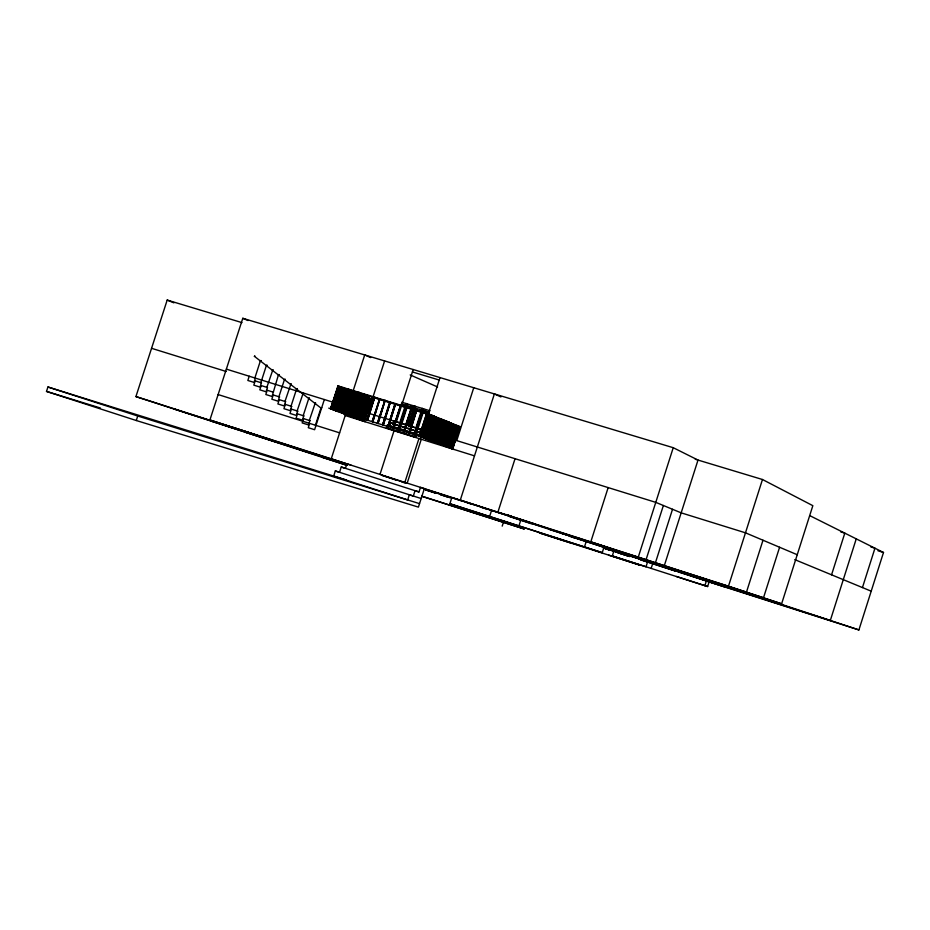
<?xml version="1.0" encoding="UTF-8"?>
<svg xmlns="http://www.w3.org/2000/svg" width="930" height="930" viewBox="0 0 930 930"><rect width="100%" height="100%" fill="white"/><g stroke="black" fill="none" stroke-linecap="round" stroke-linejoin="round"><path stroke-width="1.4" d="M254.425 356.434L254.855 355.83M261.156 360.724L260.33 361.014L260.83 360.468M267.166 365.374L266.329 365.664L266.829 365.13M267.514 387.554L266.852 387.345L272.85 369.791M279.198 374.72L278.396 375.034L278.872 374.465M284.487 379.754L284.917 379.149M297.379 388.81L296.565 389.124L297.042 388.554M309.225 398.005L308.748 398.575L309.562 398.261M260.33 361.014L254.867 377.975L255.518 378.196M266.329 365.664L260.853 382.649L261.516 382.869M272.362 370.349L273.176 370.047M284.406 379.696L285.243 379.405M316.107 425.44L315.421 425.219L320.966 408.014L321.803 407.759M831.56 574.81L844.812 533.134L840.673 531.867M856.251 538.854L830.316 620.484L691.339 575.972M862.447 587.574L874.956 548.2L870.817 546.933M705.556 580.808L858.902 629.924L883.5 552.478L810.204 515.848M584.47 546.945L586.226 541.458M608.162 487.587L590.794 541.865L669.007 567.66M462.791 501.258L451.806 497.666L449.853 503.746L602.245 552.653L603.965 547.293L569.462 536.25M630.331 556.21L611.975 550.188L647.652 561.639L646.013 566.777L612.289 555.942L613.928 550.827M858.902 629.924L638.294 557.07L673.239 447.702L242.788 318.293L209.901 420L347.576 464.965L244.776 432.066M646.083 559.639L663.381 505.502M651.151 568.416L652.779 563.313M655.441 562.731L672.518 509.268M664.311 565.661L698.012 460.071L673.239 447.702M704.882 585.656L706.393 580.925M612.289 555.942L707.637 586.539L709.137 581.82L677.889 571.811M762.472 479.508L812.843 505.676L781.619 603.803L728.469 586.191L762.472 479.508L695.245 459.234M762.995 540.237L746.465 592.154L683.852 572.113M779.596 547.259L763.495 597.792L702.371 578.227M389.937 426.045L390.623 422.871L419.988 432.183L419 435.252L416.315 434.415M392.879 423.731L393.797 420.883L423.103 430.172M400.179 405.794L400.667 405.213L393.099 428.23L400.539 405.55M413.187 369.524L396.343 421.871L393.797 420.883M379.986 474.416L394.029 430.753M399.4 423.917L405.98 403.492L406.608 403.748M398.493 429.904L405.666 406.724L398.366 429.869L405.713 407.526M415.524 406.48L414.908 406.236L414.385 407.851L406.945 405.573L398.993 430.067L406.422 406.991M401.958 423.301L407.573 405.817L406.945 405.573M410.723 409.037L411.211 408.456L403.632 431.52L410.99 409.142M407.91 425.022L414.059 405.933L414.675 406.189L409.409 422.534M408.968 426.858L415.024 408.003L422.487 410.293L422.999 408.677L423.615 408.933M410.025 425.754L415.652 408.258L415.024 408.003M409.049 433.194L416.233 409.967L408.909 433.159L416.28 410.769M415.559 428.858L422.15 408.375L422.766 408.63M421.302 412.292L421.79 411.711M421.418 412.35L414.199 434.81L421.569 412.397M414.338 434.833L421.895 411.351M417.059 429.335L423.127 410.456L429.358 412.362M417.675 429.579L423.743 410.7L428.73 412.234M419 435.252L416.5 434.287L417.489 431.218M415.873 437.274L416.861 434.194L414.35 433.241L387.438 424.859L386.45 427.928L415.873 437.274L386.45 427.928M420.616 429.207L419.628 432.276L422.115 433.229L419.442 432.404M426.719 413.978L419.232 436.356L426.649 413.176L459.839 426.626L452.643 449.016L459.374 426.847L426.951 413.652L337.904 386.299M404.771 482.612L418.849 438.867M419.639 436.484L426.975 413.676M427.3 413.373L420.139 436.658L427.591 413.49L337.916 385.904L330.557 408.735L338.171 386.392L347.285 390.019M420.651 437.798L440.006 377.58M423.487 429.811L429.648 410.676M429.021 414.141L421.592 437.251L428.893 414.083L429.66 414.338M421.86 437.321L429.183 414.559M407.189 483.123L421.29 439.251M429.183 414.92L422.232 437.449L429.532 414.28M423.569 438.007L424.464 438.297L431.88 415.233L431.113 414.989L423.569 438.007L430.764 415.629L431.404 415.815M424.103 438.181L431.404 415.466M431.752 415.187L430.892 415.675M433.101 416.57L434.089 416.14L426.696 439.146L425.8 438.855L432.973 416.524L433.74 416.768M426.056 438.948L433.461 415.943M426.324 439.03L433.613 416.373M426.696 439.146L433.961 416.082M435.659 416.838L428.277 439.797L435.182 417.419L435.938 417.663M435.298 417.465L436.298 417.035L428.916 439.995L428.021 439.692M428.544 439.867L435.81 417.268M435.821 417.617L428.916 439.995M437.844 417.733L430.485 440.634L437.716 417.675L438.483 417.93M430.753 440.704L438.007 418.151M438.007 418.5L431.125 440.832L438.356 417.872M432.427 441.378L439.902 418.57L440.669 418.814L433.322 441.669L432.427 441.378L440.029 418.616M432.95 441.541L440.181 419.046M440.529 418.756L439.553 419.198M434.868 442.308L441.727 420.081L442.703 419.639L442.064 419.453L434.868 442.308L435.507 442.494L442.831 419.697M421.174 498.526L409.351 494.772L407.689 499.956L333.684 476.067L335.323 470.952L339.543 472.3L341.252 467L418.977 491.947L420.465 487.343L424.359 488.622L418.407 507.117L136.28 420.523L46.5 391.414L47.942 386.996L346.262 479.985M435.507 442.494L442.355 419.93M436.798 443.029L437.681 443.331L444.993 420.581L444.226 420.325L436.798 443.029L443.889 420.965L444.866 420.523M444.517 420.802L437.681 443.331M438.96 443.854L446.388 421.209L447.144 421.453L439.844 444.156L438.96 443.854L446.516 421.255M439.483 444.029L446.667 421.685M447.016 421.395L446.04 421.836M441.122 444.68L448.527 422.081L449.283 422.325L442.006 444.97L441.122 444.68L448.655 422.127M441.645 444.854L448.806 422.557M449.155 422.267L448.19 422.708M443.273 445.493L450.655 422.952L451.283 423.138L444.156 445.784L443.273 445.493L450.783 422.999L451.41 423.197M443.796 445.668L450.945 423.417M450.945 423.766L444.156 445.784M445.412 446.307L452.445 424.44L453.41 423.999L446.295 446.598L453.538 424.057L452.91 423.859L445.412 446.307L446.295 446.598M445.935 446.481L453.061 424.289M455.026 424.719L447.795 447.214L454.561 425.301L455.305 425.533M454.677 425.347L455.642 424.917L448.423 447.411L447.551 447.121M448.062 447.295L455.177 425.138M455.514 424.859L448.423 447.411M457.13 425.58L449.667 447.923L457.002 425.533L457.746 425.777L450.294 448.121M450.178 448.097L457.281 425.998M457.618 425.719L456.665 426.149M426.428 413.862L458.757 426.998L452.026 448.83L459.222 426.428L459.839 426.626M452.399 448.923L459.385 427.196L427.068 414.059L337.695 386.589L373.593 400.83L373.802 400.167L349.726 390.565L342.449 413.153L350.017 390.681M456.758 440.611L473.754 387.729M489.61 516.51L491.575 510.384M515.046 458.699L497.899 512.151L504.688 514.371M502.212 526.124L503.793 521.195M518.917 525.915L520.823 519.986M249.217 376.22L247.845 380.475L254.03 382.393L255.401 378.138M278.407 374.941L272.048 396.471L265.829 394.518L267.201 390.263L273.432 392.204M279.581 396.959L278.907 396.738L284.441 379.626M296.577 389.031L291.032 406.189L291.695 406.41M303.192 415.687L308.76 398.482M309.678 423.406L308.283 427.707L314.607 429.707L324.338 399.528M330.836 408.84L338.195 386.02M338.532 386.101L331.464 409.037L338.601 386.892M332.824 409.584L340.171 386.81L341.077 387.113L333.731 409.886L332.824 409.584L340.461 386.926M340.787 386.996L333.731 409.886M342.705 387.822L335.381 410.537L342.426 387.705M335.463 410.56L343.065 387.496L335.997 410.735L335.091 410.432M343.042 387.903L335.997 410.735M344.914 389.077L337.637 411.386L344.658 388.601M345.274 388.787L338.253 411.572L345.565 388.903M347.181 389.6L339.601 412.118L346.89 389.484L347.506 389.682L340.496 412.42L347.797 389.798L337.916 385.904M348.146 389.833L341.008 412.002L348.239 389.077L341.124 412.037M342.112 413.06L348.68 391.704M342.554 411.688L349.169 391.158L349.796 391.356M342.205 413.083L349.366 390.856L362.63 396.134M344.065 413.792L351.319 391.263L352.226 391.565L344.949 414.083L344.065 413.792L351.61 391.367M344.333 413.897L351.377 392.042L352.005 392.228M351.935 391.449L344.949 414.083M353.319 391.425L346.169 413.618L353.412 390.67L346.297 413.641M346.553 414.722L353.888 390.821L346.518 413.711M346.646 414.745L353.353 393.913M353.807 392.251L354.202 393.111M354.144 392.321L347.169 414.92L354.423 392.437L353.528 392.135M348.483 415.443L355.713 393.006L356.608 393.309L349.378 415.745L348.762 415.547M348.855 415.571L356.004 393.123M356.329 393.204L349.378 415.745M350.959 416.373L358.654 393.065M358.375 392.948L358.875 392.379L351.47 415.257M358.503 393.018L351.075 415.129M353.295 415.78L360.073 394.75L360.968 395.041L353.76 417.384L353.144 417.198M353.586 415.838L360.352 394.855M353.912 415.966L360.689 394.936M362.491 396.075L355.051 417.907L362.235 395.61L362.851 395.796L356.085 416.791M356.376 416.849L363.793 393.855L356.26 416.745M356.539 416.849L363.7 394.611M357.225 418.721L364.397 396.471L365.281 396.773L358.108 419.012L357.225 418.721L364.676 396.575M365.002 396.657L358.108 419.012M359.805 418.221L366.548 397.331L367.42 397.622L360.7 418.477M359.747 419.651L366.815 397.436M367.152 397.517L360.27 419.825L359.654 419.628M368.896 396.203L361.735 418.465L368.989 395.459L361.863 418.488M361.968 419.035L369.477 395.61L362.084 418.558M362.572 419.221L369.291 398.366M361.817 420.441L362.421 420.627L369.559 398.47L368.675 398.18M364.13 419.756L370.814 399.028L371.686 399.319L364.99 420.093M371.082 399.133L364.49 419.895L370.861 399.795L371.477 399.981M364.734 419.942L371.419 399.214M367.827 413.025L384.613 360.933M367.059 420.116L374.209 397.064L366.943 420.081L374.255 397.854M379.208 399.354L379.696 398.772L372.151 421.709L379.475 399.458M384.439 400.958L384.927 400.377L377.371 423.336L384.799 400.714M382.742 424.998L390.17 401.993L382.614 424.964L389.531 402.527M387.984 426.626L395.145 403.492L387.845 426.603L395.192 404.294M346.623 465.267L135.919 396.575L167.191 300.076L241.974 322.617M136.28 420.523L137.745 416.024L419.535 503.63M290.974 383.846L284.964 401.458L285.626 401.679M315.34 402.748L309.318 420.453L309.981 420.662M303.134 393.274L297.112 410.932L297.774 411.141M315.677 403.004L314.921 403.364M303.459 393.529L302.703 393.89M291.299 384.102L290.544 384.462M303.203 415.687L303.866 415.896M561.278 533.274L581.645 539.191M412.409 371.954L439.227 380.033M401.737 402.237L429.846 410.735M410.827 405.899L414.92 407.154M401.365 403.899L406.305 405.41L406.829 403.794L407.456 404.05M877.955 550.769L883.5 552.478M428.544 414.722L429.3 414.966M340.229 387.601L340.857 387.798M342.484 388.496L343.112 388.694M344.716 389.391L345.344 389.577M346.948 390.275L347.576 390.472M357.899 393.878L358.794 394.18M437.367 418.314L438.135 418.558M355.772 393.785L356.399 393.983M357.957 394.657L358.573 394.843M360.131 395.517L360.747 395.715M450.318 423.569L451.073 423.813M364.455 397.238L365.072 397.436M373.197 399.981L373.802 400.167M452.445 424.44L453.189 424.673M366.594 398.098L367.211 398.284M368.733 398.947L369.35 399.133M372.988 400.644L373.593 400.83M458.757 426.998L459.385 427.196M46.5 391.414L100.428 408.026M226.35 369.129L347.983 406.863M349.308 407.27L655.778 502.363L681.167 512.849L745.476 532.82L797.231 554.722M151.567 348.308L226.176 371.489M418.291 431.857L393.111 424.057M389.635 425.928L416.5 434.287M421.325 437.147L422.232 437.449M337.346 411.281L338.253 411.572M425.8 438.855L426.428 439.053M339.601 412.118L340.496 412.42M341.833 412.955L342.728 413.257M430.23 440.541L431.125 440.832M346.274 414.617L347.169 414.92M434.612 442.203L435.252 442.401M350.691 416.268L351.296 416.466M355.051 417.907L355.667 418.093M345.193 415.524L474.498 455.851M218.131 394.564L339.613 432.845M505.734 514.453L511.616 516.336M209.901 420L638.294 557.07M135.919 396.575L346.96 464.105M403.399 482.17L381.312 475.102L396.413 480.159M424.138 488.808L728.469 586.191M174.433 409.142L265.852 438.39M658.115 564.068L659.103 564.394M660.393 564.824L661.381 565.138M689.177 573.88L690.176 574.205M691.42 574.612L692.408 574.938M210.657 420.941L299.867 449.492M317.339 455.084L347.413 464.709M425.347 489.657L429.451 490.97L425.324 489.622M549.549 529.426L781.619 603.803M425.498 489.912L435.182 493.016M440.715 494.783L447.632 497.004M322.024 457.246L346.588 465.116M620.938 552.862L772.563 601.408L722.075 584.738M604.674 548.363L630.156 556.524M640.793 559.93L676.505 571.369L639.898 559.349M605.349 548.712L609.487 550.037M617.52 552.618L629.575 556.477M449.853 503.746L602.245 552.653M421.697 496.167L524.392 529.031L421.569 496.202M418.977 491.947L415.047 490.668L413.327 496.039L335.323 470.952M341.252 467L345.437 468.348L346.902 463.803L351.04 465.163M676.389 576.495L707.637 586.539M572.194 543.446L539.26 532.867L639.201 564.905L608.627 555.094M47.942 386.996L137.745 416.024M229.652 426.579L331.882 459.943M726.307 587.458L460.292 500.108L494.376 393.936L500.933 396.936M572.787 537.308L573.74 537.621M616.055 551.502L617.997 552.141M466.906 502.619L472.405 504.42M480.636 507.117L486.134 508.919M509.477 516.569L531.437 523.776M423.917 488.889L452.643 498.294M602.512 547.386L629.726 556.303M347.75 464.233L331.243 458.827L364.711 354.946L370.698 357.585M401.923 481.961L406.05 483.309M430.823 491.424L436.31 493.214M440.425 494.562L450.027 497.701M604.721 548.34L610.208 550.142M619.868 553.303L629.482 556.442M232.709 427.3L270.246 439.565M507.048 514.883L535.087 524.043M518.835 518.905L541.934 526.496M365.037 421.709L328.755 408.131L420.279 436.635L453.921 449.434M390.623 422.871L393.181 423.848M364.641 396.936L373.314 400.388M167.191 300.076L173.887 302.843M794.778 559.628L871.212 591.189M242.788 318.293L248.078 320.536M410.211 374.941L437.588 386.973M254.378 356.306L320.99 408.072M400.888 405.259L393.739 428.428L400.888 405.259M411.432 408.502L404.271 431.718L411.432 408.502M416.721 410.118L409.549 433.357L416.721 410.118M422.022 411.746L414.838 435.007L422.022 411.746M255.192 380.893L253.82 385.148L260.016 387.078L261.4 382.811L255.192 380.893M261.191 385.566L259.819 389.833L266.026 391.763L267.41 387.508L261.191 385.566M273.222 394.959L271.851 399.226L278.093 401.179L279.465 396.912L273.222 394.959M279.267 399.668L277.884 403.946L284.138 405.91L285.522 401.632L279.267 399.668M285.312 404.399L283.941 408.677L290.207 410.642L291.59 406.364L285.312 404.399M291.381 409.13L289.997 413.42L296.286 415.396L297.67 411.107L291.381 409.13M297.472 413.873L296.077 418.175L302.378 420.151L303.761 415.861L297.472 413.873M303.564 418.64L302.18 422.929L308.493 424.917L309.876 420.627L303.564 418.64M343.542 387.636L336.462 410.595L343.542 387.636M348.715 389.228L341.624 412.199L348.715 389.228M359.073 392.414L351.97 415.419L359.073 392.414M364.269 394.006L357.167 417.035L364.269 394.006M374.685 397.203L367.571 420.279L374.685 397.203M379.905 398.807L372.779 421.906L379.905 398.807M385.136 400.423L378.01 423.534L385.136 400.423M390.379 402.027L383.241 425.161L390.379 402.027M395.634 403.643L388.484 426.8L395.634 403.643"/></g></svg>
